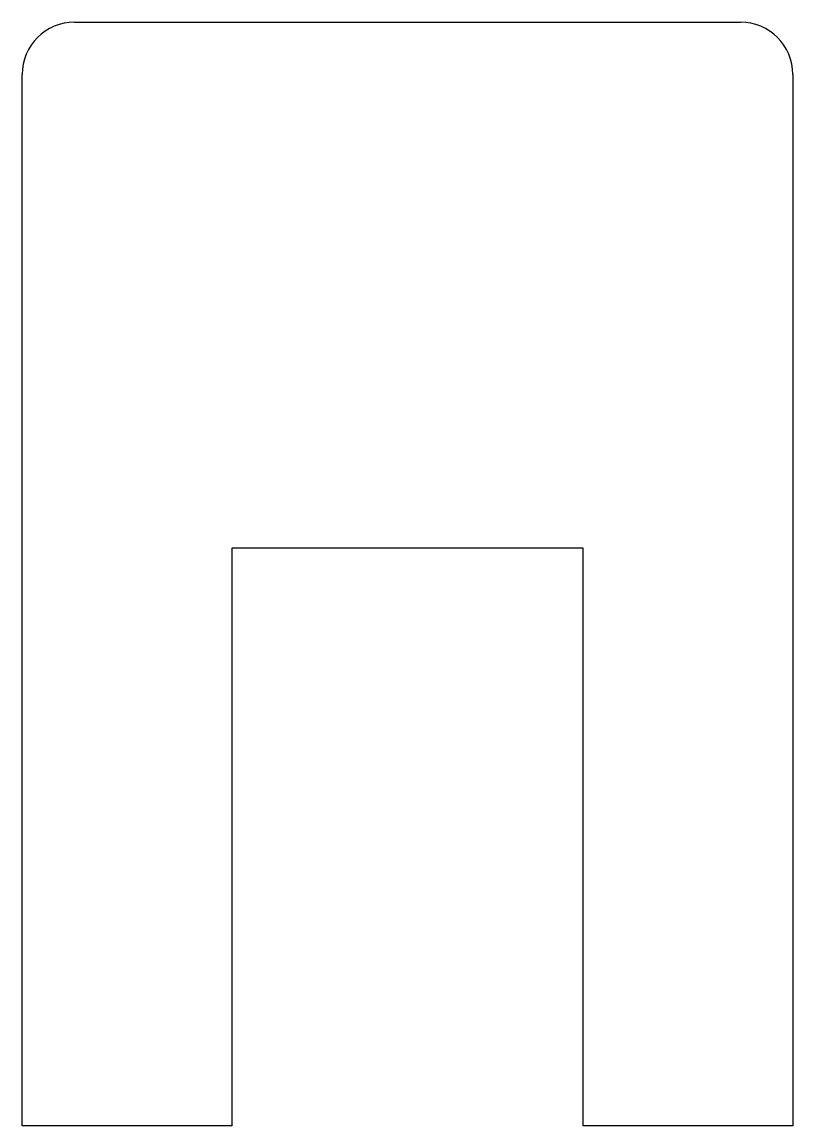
# Model space of a CAD drawing. Header units: millimetres. Extents: x -29 to 15, y -33 to 30.
import ezdxf

# ---------------------------------------------------------------- set-up
doc = ezdxf.new("R2010")
doc.units = ezdxf.units.MM
doc.layers.get('0').update_dxf_attribs({"color": 253, "lineweight": 70, "true_color": 0x8faf8f})

msp = doc.modelspace()

# ---------------------------------------------------------------- linework, layer by layer
at = {"color": 98, "lineweight": -3, "true_color": 0x054805}
for p, q in [((-26, 30), (12, 30)), ((-29, -33), (-29, 27)), ((15, 27), (15, -33)), ((-17, -33), (-17, 0)), ((-17, 0), (3, 0)), ((3, 0), (3, -33)), ((-17, -33), (-29, -33)), ((15, -33), (3, -33))]:
    msp.add_line(p, q, dxfattribs=at)
for centre, start, end in [((-26, 27), 90, 180), ((12, 27), 0, 90)]:
    msp.add_arc(centre, 3, start, end, dxfattribs=at)

doc.saveas('drawing.dxf')
